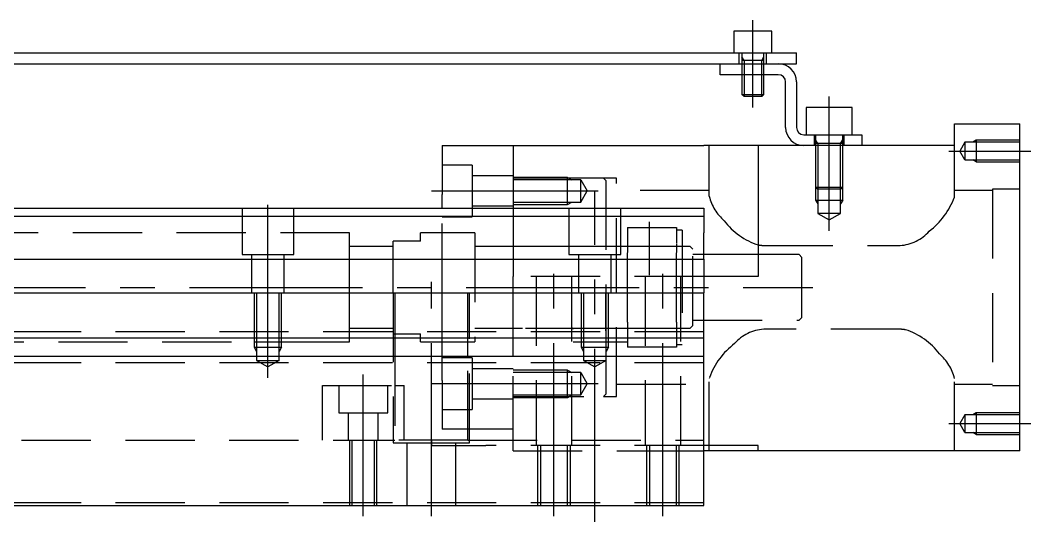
# Model space of a CAD drawing. Extents: x -94 to 685, y -24 to 362.
# Drawn here: x 334.5 to 520, y -3 to 89 of the extents above; entities that cross this region are included whole.
import ezdxf

# ---------------------------------------------------------------- set-up
doc = ezdxf.new("R2010")
doc.units = 0
doc.linetypes.add('CENTER', pattern=[50.8, 31.75, -6.35, 6.35, -6.35])
doc.linetypes.add('DASHED', pattern=[19.05, 12.7, -6.35])
doc.layers.get('0').update_dxf_attribs({"linetype": 'CONTINUOUS'})
doc.layers.add('CENTER', color=1, linetype='CENTER')

msp = doc.modelspace()

# ---------------------------------------------------------------- linework, layer by layer
at = {"color": 7, "linetype": 'CONTINUOUS'}
for p, q in [((465.5, 87), (465.5, 83)), ((472.5, 87), (465.5, 87)), ((472.5, 83), (472.5, 87)), ((305, 83), (474, 83)), ((474, 83), (477, 83)), ((477, 81), (477, 83)), ((305, 81), (477, 81)), ((463, 79), (463, 81)), ((473.67, 79), (463, 79)), ((467, 79), (467, 75.38)), ((471, 75.38), (471, 79)), ((475, 69.33), (475, 77.67)), ((477, 77.67), (477, 69.33)), ((467, 75.38), (471, 75.38)), ((467.38, 75), (467, 75.38)), ((470.62, 75), (467.38, 75)), ((470.62, 75), (471, 75.38)), ((478.75, 73), (478.75, 68)), ((487.25, 73), (478.75, 73)), ((487.25, 68), (487.25, 73)), ((506, 66), (506, 70)), ((506, 70), (518, 70)), ((518, 10), (518, 70)), ((478.33, 68), (486, 68)), ((486, 68), (489, 68)), ((489, 68), (489, 66)), ((412, 66), (412, 57.06)), ((412, 66), (412.4, 66)), ((412.4, 66), (424.6, 66)), ((424.6, 66), (425, 66)), ((425, 66), (460, 66)), ((425, 66), (425, 54.5)), ((470, 66), (460, 66)), ((478.33, 66), (470, 66)), ((470, 66), (470, 42)), ((478.33, 66), (470, 66)), ((486, 66), (478.33, 66)), ((486, 66), (478.33, 66)), ((489, 66), (486, 66)), ((489, 66), (486, 66)), ((506, 66), (489, 66)), ((412, 54.5), (412, 57.06)), ((304.5, 54.5), (460, 54.5)), ((460, 54.5), (460, 53.04)), ((304.5, 53.04), (460, 53.04)), ((460, 53.04), (460, 51.39)), ((460, 51.39), (460, 50)), ((460, 45.18), (460, 50)), ((304.5, 45.18), (460, 45.18)), ((460, 45.18), (460, 39)), ((470, 42), (460, 42)), ((0, 39), (460, 39)), ((460, 30.7), (460, 39)), ((460, 30.7), (0, 30.7)), ((460, 27.3), (460, 30.7)), ((460, 27.3), (0, 27.3)), ((460, 0), (460, 27.3)), ((470, 11), (460, 11)), ((470, 10), (460, 10)), ((470, 10), (470, 11)), ((518, 10), (470, 10)), ((0, 0), (460, 0))]:
    msp.add_line(p, q, dxfattribs=at)
at = {"color": 3, "linetype": 'DASHED'}
for p, q in [((466.5, 81), (466.5, 83)), ((467, 83), (467, 81.6)), ((467.38, 81.6), (467, 82.26)), ((467, 81.6), (467, 81.6)), ((470.62, 81.6), (471, 82.26)), ((471, 81.6), (471, 83)), ((471, 81.6), (471, 81.6)), ((471.5, 81), (471.5, 83)), ((471, 81.6), (467, 81.6)), ((471, 81.6), (467, 81.6)), ((469, 81.6), (467, 81.6)), ((467, 81.6), (467, 81.59)), ((467, 81.6), (467, 81)), ((467, 81), (467, 79)), ((467, 81), (467, 79)), ((467.38, 81.6), (467.38, 81)), ((467.38, 81), (467.38, 79)), ((470.62, 81), (470.62, 81.6)), ((470.62, 79), (470.62, 81)), ((471, 81.59), (471, 81.6)), ((471, 81), (471, 81.6)), ((471, 77), (471, 81)), ((471, 79), (471, 81)), ((480.25, 68), (480.25, 66)), ((480.5, 68), (480.5, 66.4)), ((480.9, 66.4), (480.5, 67.09)), ((485.1, 66.4), (485.5, 67.09)), ((485.5, 66.4), (485.5, 68)), ((485.75, 66), (485.75, 68)), ((510, 67), (509.34, 66.62)), ((510, 67), (510, 63)), ((518, 67), (510, 67)), ((461, 56.71), (461, 66)), ((485.5, 66.4), (480.5, 66.4)), ((485.5, 66.4), (480.5, 66.4)), ((483, 66.4), (480.5, 66.4)), ((480.5, 66.4), (480.5, 66.39)), ((480.5, 66.4), (480.5, 66.4)), ((480.5, 66.4), (480.5, 66)), ((480.5, 66), (480.5, 56)), ((480.9, 66.4), (480.9, 66)), ((480.9, 66), (480.9, 58)), ((485.1, 66), (485.1, 66.4)), ((485.1, 58), (485.1, 66)), ((485.5, 66.39), (485.5, 66.4)), ((485.5, 66), (485.5, 66.4)), ((485.5, 66.4), (485.5, 66.4)), ((485.5, 58.4), (485.5, 66)), ((506, 56.71), (506, 66)), ((507.9, 66.62), (506.96, 65)), ((507.9, 63.38), (506.96, 65)), ((507.9, 66.62), (507.9, 63.38)), ((510, 66.62), (507.9, 66.62)), ((518, 66.62), (510, 66.62)), ((507.9, 63.38), (510, 63.38)), ((510, 63), (509.34, 63.38)), ((510, 63.38), (518, 63.38)), ((417.5, 62.43), (412, 62.43)), ((417.5, 62.43), (417.5, 52.93)), ((510, 63), (518, 63)), ((425, 60.43), (417.5, 60.43)), ((435, 60.18), (425, 60.18)), ((425.3, 60), (425, 60)), ((435, 59.74), (425, 59.74)), ((435, 60), (425.3, 60)), ((435, 55.18), (435, 60.18)), ((435, 60.18), (435.75, 59.74)), ((441.6, 60), (435, 60)), ((437.4, 59.74), (435, 59.74)), ((437.4, 55.61), (437.4, 59.74)), ((437.4, 59.74), (438.59, 57.68)), ((444, 60), (441.6, 60)), ((442, 59.6), (441.6, 60)), ((442, 59.6), (442, 39)), ((444, 40), (444, 60)), ((437.4, 55.61), (438.59, 57.68)), ((461, 57.75), (444, 57.75)), ((480.5, 58.4), (480.9, 58)), ((480.5, 58.4), (485.5, 58.4)), ((485.1, 58), (480.9, 58)), ((480.9, 58), (480.9, 56)), ((485.1, 58), (485.5, 58.4)), ((485.1, 56), (485.1, 58)), ((485.5, 56), (485.5, 58.4)), ((513, 57.75), (506, 57.75)), ((513, 58), (513, 22)), ((518, 58), (513, 58)), ((480.5, 56), (485.5, 56)), ((480.5, 56), (480.9, 55.31)), ((480.9, 56), (480.9, 53.57)), ((485.1, 53.57), (485.1, 56)), ((485.5, 56), (485.1, 55.31)), ((505.99, 56.57), (506, 56.71)), ((375.25, 54.5), (375.25, 46)), ((384.75, 46), (384.75, 54.5)), ((412, 39), (412, 54.5)), ((417.5, 54.93), (425, 54.93)), ((425, 55.61), (435, 55.61)), ((425, 55.18), (435, 55.18)), ((425, 54.5), (425, 42)), ((435, 55.18), (435.75, 55.61)), ((435, 55.61), (437.4, 55.61)), ((435.25, 54.5), (435.25, 46)), ((444.75, 46), (444.75, 54.5)), ((412, 52.93), (417.5, 52.93)), ((483, 53.57), (480.9, 53.57)), ((480.9, 53.57), (483, 52.36)), ((485.1, 53.57), (483, 53.57)), ((483, 52.36), (485.1, 53.57)), ((446, 51), (446.5, 51)), ((446, 51), (446, 49.5)), ((446.5, 51), (454.5, 51)), ((454.5, 51), (455, 51)), ((455, 51), (455, 49.5)), ((456, 50.5), (455, 50.5)), ((456, 50.5), (456, 49.5)), ((395, 50), (304.5, 50)), ((395, 39), (395, 50)), ((403, 39), (403, 48.5)), ((408, 48.5), (403, 48.5)), ((412, 50), (408, 50)), ((408, 48.5), (408, 50)), ((417.5, 50), (412, 50)), ((418, 50), (417.5, 50)), ((418, 50), (418, 30)), ((446, 49.5), (446, 48)), ((455, 49.5), (455, 48.08)), ((456, 49.5), (456, 48)), ((403, 47.5), (395, 47.5)), ((426.7, 47.5), (418, 47.5)), ((436, 47.5), (426.7, 47.5)), ((446, 47.5), (436, 47.5)), ((446, 48), (446, 46.39)), ((455, 47.5), (446, 47.5)), ((446, 33.61), (446, 46.39)), ((455, 48), (455, 46.39)), ((456, 47.5), (455, 47.5)), ((455, 33.61), (455, 46.39)), ((456, 48), (456, 29.5)), ((457.5, 47.5), (456, 47.5)), ((458, 47), (457.5, 47.5)), ((458, 33), (458, 47)), ((471, 47.69), (496, 47.69)), ((375.25, 46), (380, 46)), ((377, 46), (377, 39)), ((380, 46), (384.75, 46)), ((383, 39), (383, 46)), ((435.25, 46), (440, 46)), ((437, 46), (437, 39)), ((440, 46), (444.75, 46)), ((443, 39), (443, 46)), ((460, 46), (458, 46)), ((470, 46), (460, 46)), ((477.5, 46), (470, 46)), ((478, 45.5), (477.5, 46)), ((478, 34.5), (478, 45.5)), ((460, 42), (425, 42)), ((425, 39), (425, 42)), ((429.25, 42), (429.25, 11)), ((435.75, 11), (435.75, 42)), ((449.25, 42), (449.25, 11)), ((455.75, 11), (455.75, 42)), ((377.5, 39), (377.5, 32.7)), ((377.93, 39), (377.93, 29)), ((382.07, 29), (382.07, 39)), ((382.5, 29.3), (382.5, 39)), ((395, 30.7), (395, 39)), ((403, 39), (403, 11.5)), ((403.29, 39), (403.29, 30.7)), ((412, 30.7), (412, 39)), ((416.71, 30.7), (416.71, 39)), ((417, 11.5), (417, 39)), ((425, 30.7), (425, 39)), ((437.5, 39), (437.5, 29.3)), ((437.93, 39), (437.93, 29)), ((442, 32), (442, 39)), ((442.07, 29), (442.07, 39)), ((442.5, 32.7), (442.5, 39)), ((444, 20), (444, 40)), ((446, 33.61), (446, 29)), ((455, 33.61), (455, 31.92)), ((458, 34), (477.5, 34)), ((477.5, 34), (478, 34.5)), ((460, 31.85), (0, 31.85)), ((377.5, 32.7), (377.5, 29)), ((395, 32.5), (403, 32.5)), ((418, 32.5), (425, 32.5)), ((425, 32.5), (426.7, 32.5)), ((427.3, 32.5), (435.85, 32.5)), ((435.85, 32.5), (436, 32.5)), ((436, 32.5), (446, 32.5)), ((442, 32), (442, 20.4)), ((442.5, 29.3), (442.5, 32.7)), ((446, 32.5), (457.5, 32.5)), ((455, 31.92), (455, 29)), ((457.5, 32.5), (458, 33)), ((496, 32.31), (471, 32.31)), ((322.5, 30), (377.5, 30)), ((377.5, 30), (382.5, 30)), ((382.5, 30), (395, 30)), ((395, 30), (395, 30.7)), ((403, 31.5), (403.29, 31.5)), ((403.29, 31.5), (408, 31.5)), ((403.29, 30.7), (403.29, 27.3)), ((408, 30.7), (408, 31.5)), ((408, 30), (408, 30.7)), ((408, 30), (412, 30)), ((412, 27.3), (412, 30.7)), ((412, 30), (417.5, 30)), ((416.71, 27.3), (416.71, 30.7)), ((417.5, 30), (418, 30)), ((425, 27.3), (425, 30.7)), ((436, 30), (442, 30)), ((436, 30), (442, 30)), ((442, 30), (446, 30)), ((377.5, 29), (377.93, 28.25)), ((377.5, 29), (382.5, 29)), ((377.93, 29), (377.93, 26.6)), ((382.5, 29), (382.07, 28.25)), ((382.07, 26.6), (382.07, 29)), ((382.5, 29), (382.5, 29.3)), ((437.5, 29.3), (437.5, 29)), ((437.5, 29), (442.5, 29)), ((437.5, 29), (437.93, 28.25)), ((437.93, 29), (437.93, 26.6)), ((442.5, 29), (442.07, 28.25)), ((442.07, 26.6), (442.07, 29)), ((442.5, 29), (442.5, 29.3)), ((454.5, 29), (446, 29)), ((455, 29), (454.5, 29)), ((455, 29.5), (456, 29.5)), ((460, 26.15), (0, 26.15)), ((377.93, 26.6), (380, 25.41)), ((377.93, 26.6), (382.07, 26.6)), ((382.07, 26.6), (380, 25.41)), ((403.29, 27.3), (403.29, 12)), ((412, 22.94), (412, 27.3)), ((417.5, 27.07), (412, 27.07)), ((416.71, 12), (416.71, 27.3)), ((417.5, 27.07), (417.5, 17.57)), ((425, 11), (425, 27.3)), ((437.93, 26.6), (440, 25.41)), ((437.93, 26.6), (442.07, 26.6)), ((442.07, 26.6), (440, 25.41)), ((425, 25.07), (417.5, 25.07)), ((435, 24.82), (425, 24.82)), ((435, 24.39), (425, 24.39)), ((435, 19.82), (435, 24.82)), ((435, 24.82), (435.75, 24.39)), ((437.4, 24.39), (435, 24.39)), ((437.4, 20.26), (437.4, 24.39)), ((437.4, 24.39), (438.59, 22.32)), ((412, 22.94), (412, 14)), ((437.4, 20.26), (438.59, 22.32)), ((461.01, 23.43), (461, 23.29)), ((461, 10), (461, 23.29)), ((506, 10), (506, 23.29)), ((390, 22), (403.29, 22)), ((390, 12), (390, 22)), ((393, 22), (393, 17)), ((402, 17), (402, 22)), ((403.29, 22), (405, 22)), ((405, 12), (405, 22)), ((444, 22.25), (461, 22.25)), ((506, 22.25), (513, 22.25)), ((513, 22), (518, 22)), ((417.5, 19.57), (425, 19.57)), ((425, 20.26), (435, 20.26)), ((425, 20), (425.3, 20)), ((425, 19.82), (435, 19.82)), ((425.3, 20), (441.6, 20)), ((435, 19.82), (435.75, 20.26)), ((435, 20.26), (437.4, 20.26)), ((441.6, 20), (442, 20.4)), ((441.6, 20), (444, 20)), ((393, 17), (402, 17)), ((394.75, 17), (394.75, 12)), ((400.25, 12), (400.25, 17)), ((412, 17.57), (417.5, 17.57)), ((510, 17), (509.34, 16.62)), ((510, 17), (510, 13)), ((518, 17), (510, 17)), ((507.9, 16.62), (506.96, 15)), ((507.9, 13.38), (506.96, 15)), ((507.9, 16.62), (507.9, 13.38)), ((510, 16.62), (507.9, 16.62)), ((518, 16.62), (510, 16.62)), ((412.4, 14), (412, 14)), ((412.4, 14), (412, 14)), ((424.6, 14), (412.4, 14)), ((424.6, 14), (412.4, 14)), ((425, 14), (424.6, 14)), ((425, 14), (424.6, 14)), ((507.9, 13.38), (510, 13.38)), ((510, 13), (509.34, 13.38)), ((510, 13.38), (518, 13.38)), ((510, 13), (518, 13)), ((296.71, 12), (403.29, 12)), ((395, 12), (395, 0)), ((395.43, 12), (395.43, 0)), ((399.57, 0), (399.57, 12)), ((400, 0), (400, 12)), ((403, 11.5), (410, 11.5)), ((416.71, 12), (403.29, 12)), ((405.5, 11.5), (405.5, 0)), ((410, 12), (410, 11)), ((410, 11.5), (417, 11.5)), ((414.5, 0), (414.5, 11.5)), ((416.71, 12), (460, 12)), ((410, 11), (420, 11)), ((460, 11), (420, 11)), ((460, 11), (425, 11)), ((425, 10), (425, 11)), ((425, 10), (455.5, 10)), ((429.5, 11), (429.5, 0)), ((430.04, 11), (430.04, 0)), ((434.96, 0), (434.96, 11)), ((435.5, 0), (435.5, 11)), ((449.5, 11), (449.5, 0)), ((450.04, 11), (450.04, 0)), ((454.96, 0), (454.96, 11)), ((455.5, 0), (455.5, 11)), ((455.5, 10), (460, 10)), ((460, 0.5), (3.5, 0.5))]:
    msp.add_line(p, q, dxfattribs=at)
at = {"color": 3, "linetype": 'CONTINUOUS'}
for p, q in [((467.38, 79), (467.38, 75)), ((470.62, 75), (470.62, 79))]:
    msp.add_line(p, q, dxfattribs=at)
at = {"color": 7, "linetype": 'CONTINUOUS'}
for centre, radius, start, end in [((473.67, 77.67), 3.33, 0, 90), ((473.67, 77.67), 1.33, 0, 90), ((478.33, 69.33), 3.33, 180, 270), ((478.33, 69.33), 1.33, 180, 270)]:
    msp.add_arc(centre, radius, start, end, dxfattribs=at)
at = {"color": 3, "linetype": 'DASHED'}
for centre, radius, start, end in [((469.51, 58.82), 8.77, 193.9228, 228.9296), ((492.9, 61.42), 13.96, 307.2921, 339.6326), ((473.86, 59.88), 12.7, 217.2249, 252.252), ((495.54, 55.41), 7.74, 273.4361, 318.8417), ((471.01, 52.65), 4.96, 258.1755, 269.9055), ((435.85, 32.35), 0.15, 0, 90), ((471.46, 24.59), 7.74, 93.4361, 138.8417), ((495.99, 27.35), 4.96, 78.1755, 89.9055), ((493.14, 20.12), 12.7, 37.2249, 72.252), ((474.1, 18.58), 13.96, 127.2921, 159.6326), ((497.49, 21.18), 8.77, 13.9228, 48.9296)]:
    msp.add_arc(centre, radius, start, end, dxfattribs=at)
at = {"layer": 'CENTER', "color": 1, "linetype": 'CENTER'}
for p, q in [((469, 73), (469, 89)), ((483, 50.36), (483, 75)), ((504.96, 65), (520, 65)), ((410, 57.68), (440.59, 57.68)), ((440, -3), (440, 57.5)), ((380, 23.41), (380, 57)), ((450, 42.23), (450, 52.04)), ((432.5, -2), (432.5, 44)), ((452.5, -2), (452.5, 44)), ((410, -2), (410, 41)), ((10, 40), (480, 40)), ((397.5, -2), (397.5, 24)), ((440.59, 22.32), (410, 22.32)), ((504.96, 15), (520, 15))]:
    msp.add_line(p, q, dxfattribs=at)

doc.saveas('drawing.dxf')
